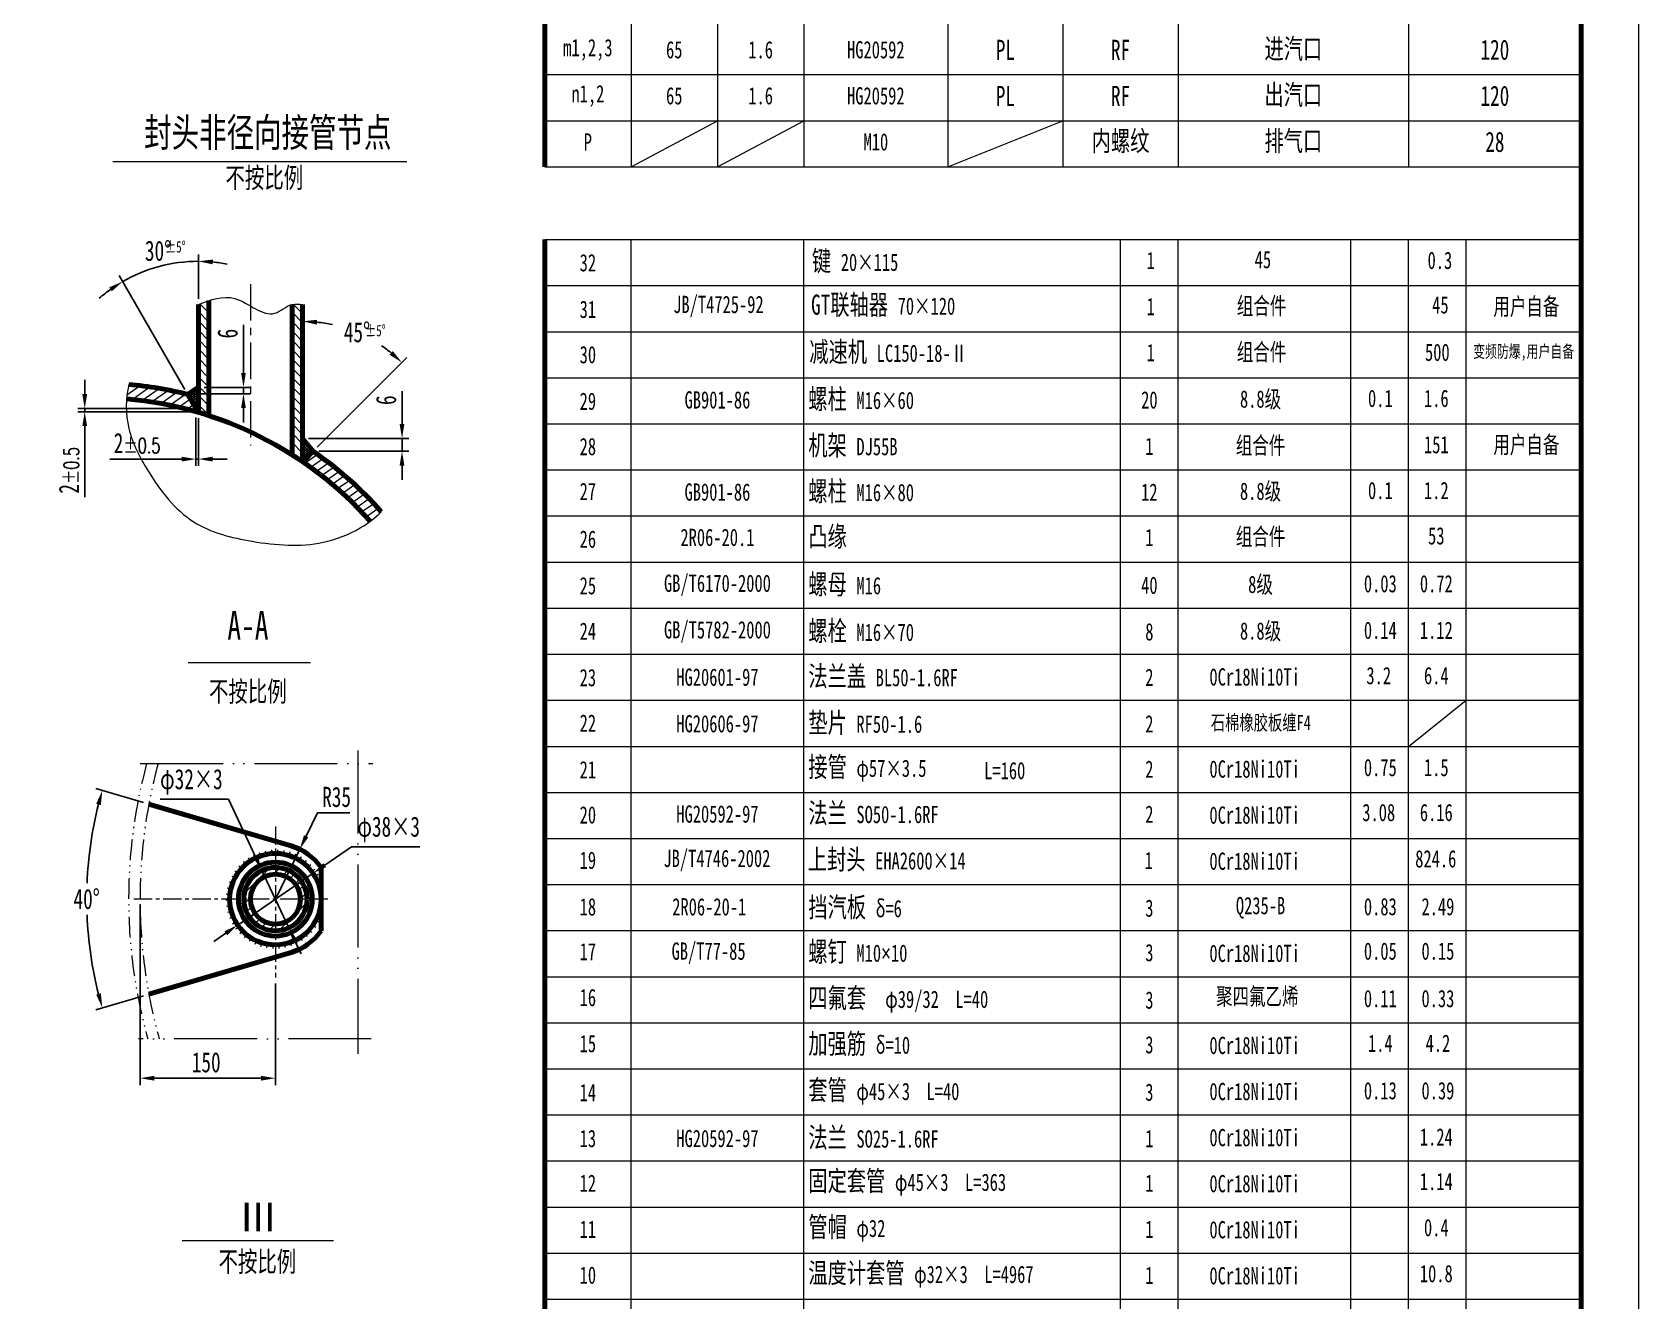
# Model space of a CAD drawing. Header units: millimetres. Extents: x 10132 to 16072, y 1336 to 9746.
# Drawn here: x 13282 to 16072, y 3633 to 5836 of the extents above; entities that cross this region are included whole.
import ezdxf

# ---------------------------------------------------------------- set-up
doc = ezdxf.new("R2010")
doc.units = ezdxf.units.MM
for name, pattern in [('ACAD_ISO05W100', [33, 24, -3, 0, -3, 0, -3]), ('ACAD_ISO12W100', [22.4, 12, -3, 0.7, -3, 0.7, -3]), ('CENTER', [50.8, 31.75, -6.35, 6.35, -6.35])]:
    doc.linetypes.add(name, pattern=pattern)
doc.layers.get('DEFPOINTS').update_dxf_attribs({"lineweight": 18})
for name, color, linetype, lineweight in [('双点划线', 5, 'ACAD_ISO05W100', 18), ('双点线', 7, 'ACAD_ISO12W100', 15), ('点划线', 1, 'CENTER', 15), ('粗实线', 4, 'Continuous', 70), ('细实线', 7, 'Continuous', 18)]:
    doc.layers.add(name, color=color, linetype=linetype, lineweight=lineweight)
doc.styles.get("Standard").update_dxf_attribs({"font": 'SIMFANG.TTF', "width": 0.7, "height": 35})
doc.dimstyles.new('机械标注', dxfattribs={"dimtxt": 35, "dimasz": 25, "dimexe": 12, "dimexo": 10, "dimgap": 10, "dimtad": 1, "dimdec": 1, "dimdsep": 46, "dimtxsty": 'Standard', "dimcen": 2.5, "dimadec": 0, "dimazin": 0, "dimtfac": 1, "dimtdec": 1, "dimtmove": 0, "dimatfit": 0, "dimfxl": 0, "dimarcsym": 0})
doc.dimstyles.new('角度标注', dxfattribs={"dimtxt": 35, "dimasz": 25, "dimexe": 12, "dimexo": 10, "dimgap": 10, "dimtad": 1, "dimtih": 1, "dimtoh": 1, "dimdec": 4, "dimdsep": 46, "dimlunit": 6, "dimtxsty": 'Standard', "dimcen": 1, "dimadec": 0, "dimazin": 0, "dimtfac": 1, "dimtdec": 4, "dimtmove": 0, "dimatfit": 0, "dimfxl": 0, "dimtolj": 1, "dimtzin": 0, "dimarcsym": 0})

# ---------------------------------------------------------------- blocks, each defined once
blk = doc.blocks.new('*D8')
at = {"layer": 'DEFPOINTS', "color": 0}
for p in [(13570.4, 5219.4), (13551.3, 5208.4), (13648.7, 5208.4)]:
    blk.add_point(p, dxfattribs=at)
at = {"layer": '细实线', "color": 0, "lineweight": -2}
for p, q in [((13648.7, 5244.4), (13648.7, 5328.2)), ((13580.4, 5219.4), (13660.7, 5219.4)), ((13648.7, 5208.4), (13648.7, 5219.4)), ((13561.3, 5208.4), (13660.7, 5208.4)), ((13648.7, 5183.4), (13648.7, 5158.4))]:
    blk.add_line(p, q, dxfattribs=at)
at = {"layer": '细实线', "color": 0}
for points in [[(13644.5, 5244.4), (13652.8, 5244.4), (13648.7, 5219.4)], [(13644.5, 5183.4), (13652.8, 5183.4), (13648.7, 5208.4)]]:
    blk.add_solid(points, dxfattribs=at)
at = {"layer": '细实线', "color": 0, "insert": (13621.2, 5312.7), "char_height": 35, "attachment_point": 5, "rotation": 90}
blk.add_mtext('6', dxfattribs=at)
blk = doc.blocks.new('*D9')
at = {"layer": 'DEFPOINTS', "color": 0}
for p in [(13566.2, 5177.1), (13570.4, 5175.9), (13570.4, 5094.8)]:
    blk.add_point(p, dxfattribs=at)
at = {"layer": '细实线', "color": 0, "lineweight": -2}
for p, q in [((13566.2, 5167.1), (13566.2, 5082.8)), ((13570.4, 5165.9), (13570.4, 5082.8)), ((13541.2, 5094.8), (13416.8, 5094.8)), ((13570.4, 5094.8), (13566.2, 5094.8)), ((13595.4, 5094.8), (13620.4, 5094.8))]:
    blk.add_line(p, q, dxfattribs=at)
at = {"layer": '细实线', "color": 0}
for points in [[(13541.2, 5098.9), (13541.2, 5090.6), (13566.2, 5094.8)], [(13595.4, 5098.9), (13595.4, 5090.6), (13570.4, 5094.8)]]:
    blk.add_solid(points, dxfattribs=at)
at = {"layer": '细实线', "color": 0, "insert": (13463.9, 5122.6), "char_height": 35, "attachment_point": 5}
blk.add_mtext('2{\\f宋体|b0|i0|c134|p2;\\H0.75x;±\\Ftxt.shx;0.5}', dxfattribs=at)
blk = doc.blocks.new('*D10')
at = {"layer": 'DEFPOINTS', "color": 0}
for p in [(13373, 5177.1), (13566.2, 5182.6), (13566.2, 5177.1)]:
    blk.add_point(p, dxfattribs=at)
at = {"layer": '细实线', "color": 0, "lineweight": -2}
for p, q in [((13373, 5207.6), (13373, 5232.6)), ((13556.2, 5182.6), (13361, 5182.6)), ((13556.2, 5177.1), (13361, 5177.1)), ((13373, 5182.6), (13373, 5177.1)), ((13373, 5152.1), (13373, 5028.5))]:
    blk.add_line(p, q, dxfattribs=at)
at = {"layer": '细实线', "color": 0}
for points in [[(13368.8, 5207.6), (13377.2, 5207.6), (13373, 5182.6)], [(13368.8, 5152.1), (13377.2, 5152.1), (13373, 5177.1)]]:
    blk.add_solid(points, dxfattribs=at)
at = {"layer": '细实线', "color": 0, "insert": (13345.5, 5075.2), "char_height": 35, "attachment_point": 5, "rotation": 90}
blk.add_mtext('2{\\H0.75x;±\\Ftxt.shx;0.5}', dxfattribs=at)
blk = doc.blocks.new('*D11')
at = {"layer": 'DEFPOINTS', "color": 0}
for p in [(13524.7, 5434.3), (13570.4, 5363.3), (13552, 5207.2), (13566.2, 5182.6), (13570.4, 5175.9)]:
    blk.add_point(p, dxfattribs=at)
at = {"layer": '细实线', "color": 0, "lineweight": -2}
for p, q in [((13570.4, 5373.3), (13570.4, 5450.3)), ((13547, 5215.9), (13432.9, 5413.5))]:
    blk.add_line(p, q, dxfattribs=at)
for start, end in [(90, 120), (79.1025, 84.5513), (125.4487, 130.8975)]:
    blk.add_arc((13570.4, 5175.3), 263, start, end, dxfattribs=at)
at = {"layer": '细实线', "color": 0}
for points in [[(13595.2, 5433), (13595.6, 5441.3), (13570.4, 5438.3)], [(13415.6, 5393.1), (13420.1, 5386.1), (13438.9, 5403.1)]]:
    blk.add_solid(points, dxfattribs=at)
at = {"layer": '细实线', "color": 0, "lineweight": 18, "insert": (13500.4, 5456.3), "char_height": 35, "attachment_point": 5}
blk.add_mtext('\\A1;30°', dxfattribs=at)
blk = doc.blocks.new('*D12')
at = {"layer": 'DEFPOINTS', "color": 0}
for p in [(13751.4, 5363.3), (13814.5, 5325.6), (13769.8, 5108.5), (13751.4, 5090.2), (13755, 5093.8)]:
    blk.add_point(p, dxfattribs=at)
at = {"layer": '细实线', "color": 0, "lineweight": -2}
blk.add_line((13776.8, 5115.6), (13932.2, 5271), dxfattribs=at)
for start, end in [(77.7464, 84.1207), (50.8793, 55.7947)]:
    blk.add_arc((13751.4, 5090.1), 243.7, start, end, dxfattribs=at)
at = {"layer": '细实线', "color": 0}
for points in [[(13776.2, 5328.4), (13776.6, 5336.7), (13751.4, 5333.9)], [(13908, 5282.3), (13902.4, 5276.1), (13923.8, 5262.5)]]:
    blk.add_solid(points, dxfattribs=at)
at = {"layer": '细实线', "color": 0, "lineweight": 18, "insert": (13845.8, 5314.9), "char_height": 35, "attachment_point": 5}
blk.add_mtext('\\A1;45°', dxfattribs=at)
blk = doc.blocks.new('*D17')
at = {"layer": 'DEFPOINTS', "color": 0}
for p in [(13751.4, 5130.8), (13769.8, 5108.5), (13924, 5108.5)]:
    blk.add_point(p, dxfattribs=at)
at = {"layer": '细实线', "color": 0, "lineweight": -2}
for p, q in [((13924, 5155.8), (13924, 5212.6)), ((13761.4, 5130.8), (13936, 5130.8)), ((13779.8, 5108.5), (13936, 5108.5)), ((13924, 5108.5), (13924, 5130.8)), ((13924, 5083.5), (13924, 5058.5))]:
    blk.add_line(p, q, dxfattribs=at)
at = {"layer": '细实线', "color": 0}
for points in [[(13919.8, 5155.8), (13928.1, 5155.8), (13924, 5130.8)], [(13919.8, 5083.5), (13928.1, 5083.5), (13924, 5108.5)]]:
    blk.add_solid(points, dxfattribs=at)
at = {"layer": '细实线', "color": 0, "insert": (13896.5, 5197.1), "char_height": 35, "attachment_point": 5, "rotation": 90}
blk.add_mtext('6', dxfattribs=at)
blk = doc.blocks.new('*D59')
at = {"layer": 'DEFPOINTS', "color": 0}
for p in [(13769.5, 4375.6), (13638.6, 4285.7)]:
    blk.add_point(p, dxfattribs=at)
at = {"layer": '细实线', "color": 0, "lineweight": -2}
for p, q in [((13790.1, 4389.8), (13836.5, 4421.6)), ((13836.5, 4421.6), (13955.1, 4421.6)), ((13638.6, 4285.7), (13769.5, 4375.6)), ((13618, 4271.5), (13597.4, 4257.3))]:
    blk.add_line(p, q, dxfattribs=at)
at = {"layer": '细实线', "color": 0}
for points in [[(13787.8, 4393.2), (13792.5, 4386.3), (13769.5, 4375.6)], [(13615.7, 4274.9), (13620.4, 4268.1), (13638.6, 4285.7)]]:
    blk.add_solid(points, dxfattribs=at)
at = {"layer": '细实线', "color": 0, "insert": (13900.8, 4451.8), "char_height": 35, "attachment_point": 5}
blk.add_mtext('\\A1;φ38×3', dxfattribs=at)
blk = doc.blocks.new('*D60')
at = {"layer": 'DEFPOINTS', "color": 0}
for p in [(13484.4, 4495.7), (13731.3, 4423.2), (13379.4, 4394.3), (13731.3, 4238.1), (13484.4, 4165.5)]:
    blk.add_point(p, dxfattribs=at)
at = {"layer": '细实线', "color": 0, "lineweight": -2}
for p, q in [((13474.8, 4498.5), (13392.1, 4522.8)), ((13474.8, 4162.7), (13392.1, 4138.4))]:
    blk.add_line(p, q, dxfattribs=at)
for start, end in [(165.7674, 177.6475), (182.3525, 194.2326)]:
    blk.add_arc((14046.4, 4330.6), 670, start, end, dxfattribs=at)
at = {"layer": '细实线', "color": 0}
for points in [[(13393, 4496.4), (13401, 4494.2), (13403.6, 4519.5)], [(13401, 4167), (13393, 4164.8), (13403.6, 4141.8)]]:
    blk.add_solid(points, dxfattribs=at)
at = {"layer": '细实线', "color": 0, "insert": (13376.4, 4330.6), "char_height": 35, "attachment_point": 5}
blk.add_mtext('40°', dxfattribs=at)
blk = doc.blocks.new('*D61')
at = {"layer": 'DEFPOINTS', "color": 0}
for p in [(13746.4, 4417.3), (13704.1, 4330.6)]:
    blk.add_point(p, dxfattribs=at)
at = {"layer": '细实线', "color": 0, "lineweight": -2}
for p, q in [((13757.4, 4439.8), (13777.3, 4480.4)), ((13777.3, 4480.4), (13833.5, 4480.4)), ((13704.1, 4330.6), (13746.4, 4417.3))]:
    blk.add_line(p, q, dxfattribs=at)
at = {"layer": '细实线', "color": 0}
blk.add_solid([(13753.7, 4441.6), (13761.2, 4437.9), (13746.4, 4417.3)], dxfattribs=at)
at = {"layer": '细实线', "color": 0, "insert": (13810.4, 4507.9), "char_height": 35, "attachment_point": 5}
blk.add_mtext('R35', dxfattribs=at)
blk = doc.blocks.new('*D62')
at = {"layer": 'DEFPOINTS', "color": 0}
for p in [(13469.1, 4330.6), (13704.1, 4194.4), (13704.1, 4019.6)]:
    blk.add_point(p, dxfattribs=at)
at = {"layer": '细实线', "color": 0, "lineweight": -2}
for p, q in [((13469.1, 4320.6), (13469.1, 4007.6)), ((13704.1, 4184.4), (13704.1, 4007.6)), ((13494.1, 4019.6), (13679.1, 4019.6))]:
    blk.add_line(p, q, dxfattribs=at)
at = {"layer": '细实线', "color": 0}
for points in [[(13494.1, 4023.8), (13494.1, 4015.5), (13469.1, 4019.6)], [(13679.1, 4023.8), (13679.1, 4015.5), (13704.1, 4019.6)]]:
    blk.add_solid(points, dxfattribs=at)
at = {"layer": '细实线', "color": 0, "insert": (13584, 4047.1), "char_height": 35, "attachment_point": 5}
blk.add_mtext('150', dxfattribs=at)
blk = doc.blocks.new('*D63')
at = {"layer": 'DEFPOINTS', "color": 0}
for p in [(13680.7, 4380.4), (13727.5, 4280.9)]:
    blk.add_point(p, dxfattribs=at)
at = {"layer": '细实线', "color": 0, "lineweight": -2}
for p, q in [((13622.5, 4504.1), (13503.9, 4504.1)), ((13670, 4403), (13622.5, 4504.1)), ((13727.5, 4280.9), (13680.7, 4380.4)), ((13738.1, 4258.2), (13748.7, 4235.6))]:
    blk.add_line(p, q, dxfattribs=at)
at = {"layer": '细实线', "color": 0}
for points in [[(13673.8, 4404.8), (13666.3, 4401.2), (13680.7, 4380.4)], [(13741.9, 4260), (13734.3, 4256.5), (13727.5, 4280.9)]]:
    blk.add_solid(points, dxfattribs=at)
at = {"layer": '细实线', "color": 0, "insert": (13558.2, 4534.3), "char_height": 35, "attachment_point": 5}
blk.add_mtext('φ32×3', dxfattribs=at)

msp = doc.modelspace()

# ---------------------------------------------------------------- hatches: boundary and pattern name
at = {"layer": '细实线'}
h = msp.add_hatch(dxfattribs=at)
h.set_pattern_fill('ANSI31', color=256, scale=3.6, angle=90, style=0)
h.set_pattern_definition([(135, (13176.871, 4612.863), (-8.08223, -8.08223), [])])
h.paths.add_polyline_path([(13570.40526, 5175.91632, -0.0062654125), (13585.74189, 5171.21081, 0.347227846), (13588.66819, 5173.5216), (13588.66819, 5363.30058), (13570.40526, 5363.30058)])
h.paths.add_polyline_path([(13751.40871, 5363.30058), (13733.14578, 5363.30058), (13733.14578, 5102.23133, -0.0085400339), (13751.40871, 5090.20766)])
h = msp.add_hatch(dxfattribs=at)
h.set_pattern_fill('ANSI31', color=256, scale=3.6, angle=350, style=0)
h.set_pattern_definition([(35, (13176.871, 4612.863), (-6.55598, 9.36291), [])])
edge = h.paths.add_edge_path()
edge.add_arc((13390.32353, 4561.63148), 665.50181, 75.93798565, 84.89235397)
edge.add_spline(control_points=[(13449.5713, 5224.49071), (13447.56787, 5216.29982), (13446.25267, 5207.87888), (13445.60305, 5199.37709)], knot_values=[0, 0, 0, 0, 21.0808632574, 21.0808632574, 21.0808632574, 21.0808632574], degree=3, periodic=0)
edge.add_arc((13390.32353, 4561.63148), 640.13693, 74.04886408, 85.0460087, ccw=False)
edge.add_line((13566.24433, 5177.12085), (13566.24433, 5182.55627))
edge.add_line((13566.24433, 5182.55627), (13552.02181, 5207.1904))
edge = h.paths.add_edge_path()
edge.add_line((13769.69225, 5108.41483), (13755.04398, 5093.76656))
edge.add_line((13755.04398, 5093.76656), (13755.04398, 5087.70589))
edge.add_arc((13390.32353, 4561.63148), 640.13693, 41.62280395, 55.26694077, ccw=False)
edge.add_spline(control_points=[(13868.84751, 4986.82566), (13875.65451, 4991.88599), (13882.08534, 4997.41552), (13888.00708, 5003.45015)], knot_values=[496.9296171013, 496.9296171013, 496.9296171013, 496.9296171013, 518.0666405479, 518.0666405479, 518.0666405479, 518.0666405479], degree=3, periodic=0)
edge.add_arc((13390.32353, 4561.63148), 665.50181, 41.59707301, 55.24634929)
h = msp.add_hatch(dxfattribs=at)
h.set_pattern_fill('ANSI37', color=256, scale=0.96, angle=90, style=0)
h.set_pattern_definition([(135, (13176.871, 4612.863), (-2.155261, -2.155261), []), (225, (13176.871, 4612.863), (2.155261, -2.155261), [])])
h.paths.add_polyline_path([(13570.40526, 5219.50004), (13552.02181, 5207.1904), (13566.24433, 5182.55627), (13566.24433, 5177.12085, -0.0016917394), (13570.40526, 5175.91632)])
h.paths.add_polyline_path([(13769.77537, 5108.49796), (13751.40871, 5130.84846), (13751.40871, 5090.20766, -0.0017234415), (13755.04398, 5087.70589), (13755.04398, 5093.76656)])
h = msp.add_hatch(dxfattribs=at)
h.set_pattern_fill('ANSI31', color=256, scale=3.96, style=0)
h.set_pattern_definition([(45, (-3771.145, -2785.686), (-8.8904536, 8.8904536), [])])
h.paths.add_polyline_path([(13649.09403, 4330.62696), (13660.7119, 4330.62696, -0.4142135624), (13704.07693, 4373.99199), (13704.07693, 4385.60987, 0.4142135624)])
h.paths.add_polyline_path([(13747.44196, 4330.62696), (13759.05983, 4330.62696, 0.4142135624), (13704.07693, 4385.60987), (13704.07693, 4373.99199, -0.4142135624)])
h.paths.add_polyline_path([(13759.05983, 4330.62696), (13747.44196, 4330.62696, -0.4142135624), (13704.07693, 4287.26194), (13704.07693, 4275.64406, 0.4142135624)])
h.paths.add_polyline_path([(13660.7119, 4330.62696), (13649.09403, 4330.62696, 0.4142135624), (13704.07693, 4275.64406), (13704.07693, 4287.26194, -0.4142135624)])

# ---------------------------------------------------------------- linework, layer by layer
at = {"layer": '双点划线', "ltscale": 6}
for p, q in [((13847.14333, 4588.83249), (13847.14333, 4062.10625)), ((13469.39354, 4565.93681), (13873.44605, 4565.93681)), ((13870.64982, 4087.96886), (13466.59732, 4087.96886))]:
    msp.add_line(p, q, dxfattribs=at)
at = {"layer": '双点线', "ltscale": 3}
for centre in [(14349.3949, 4330.62696), (14369.28236, 4330.62696)]:
    msp.add_arc(centre, 900.14419, 164.84604928, 195.63909294, dxfattribs=at)
at = {"layer": '点划线', "lineweight": 18, "ltscale": 2}
msp.add_line((13660.90699, 5398.71332), (13660.90699, 5118.27421), dxfattribs=at)
at = {"layer": '点划线'}
for p, q in [((13704.07693, 4456.72784), (13704.07693, 4194.43802)), ((13794.93155, 4330.62696), (13452.02933, 4330.62696))]:
    msp.add_line(p, q, dxfattribs=at)
at = {"layer": '粗实线'}
for p, q in [((14171.69722, 9645.97026), (14171.69722, 5602.45836)), ((14171.69721, 2765.97026), (14171.69721, 5475.97026)), ((13570.40526, 5363.30058), (13570.40526, 5175.91632)), ((13588.66819, 5369.94685), (13588.66819, 5173.5216)), ((13733.14578, 5363.30058), (13733.14578, 5102.23133)), ((13751.40871, 5363.30058), (13751.40871, 5090.20766)), ((13552.02181, 5207.1904), (13570.40526, 5219.50004)), ((13566.24433, 5182.55627), (13552.02181, 5207.1904)), ((13566.24433, 5182.55627), (13566.24433, 5177.12085)), ((13770.04486, 5108.17001), (13751.40871, 5130.84846)), ((13755.04398, 5093.76656), (13769.77537, 5108.49796)), ((13755.04398, 5087.70589), (13755.04398, 5093.76656)), ((13484.40583, 4495.71209), (13731.26927, 4423.19342)), ((13783.47485, 4330.62696), (13783.47485, 4385.4352)), ((13783.47485, 4330.62696), (13783.47485, 4275.81873)), ((13484.40583, 4165.54184), (13731.26927, 4238.06051))]:
    msp.add_line(p, q, dxfattribs=at)
at = {"layer": '粗实线', "lineweight": 18, "ltscale": 2}
msp.add_line((13421.85231, 5611.34885), (13932.36518, 5611.34885), dxfattribs=at)
at = {"layer": '粗实线'}
msp.add_lwpolyline([(10381.69721, 1435.97026), (15971.69721, 1435.97026), (15971.69721, 9645.97026), (10381.69721, 9645.97026)], close=True, dxfattribs=at)
for radius in [79.39792, 64.13854, 54.9829, 43.36503]:
    msp.add_circle((13704.07693, 4330.62696), radius, dxfattribs=at)
for centre, radius, start, end in [((13390.32353, 4561.63148), 665.50181, 75.93798565, 84.89235397), ((13390.32353, 4561.63148), 640.13693, 41.62280395, 85.0460087), ((13585.74189, 5174.21908), 3.00828, 270, 346.59370004), ((13390.32353, 4561.63148), 665.50181, 41.59707301, 55.20939146), ((13704.07693, 4330.62696), 96.47783, 34.61724436, 73.6293081), ((13704.07693, 4330.62696), 96.47783, 286.3706919, 325.38275564)]:
    msp.add_arc(centre, radius, start, end, dxfattribs=at)
at = {"layer": '细实线'}
for p, q in [((14321.69722, 6822.45836), (14321.69722, 5602.45836)), ((14471.69722, 6822.45836), (14471.69722, 5602.45836)), ((14621.69722, 6822.45836), (14621.69722, 5602.45836)), ((14871.69722, 6822.45836), (14871.69722, 5602.45836)), ((15071.69722, 6822.45836), (15071.69722, 5602.45836)), ((15271.69722, 6822.45836), (15271.69722, 5602.45836)), ((15671.69722, 6822.45836), (15671.69722, 5602.45836)), ((14171.69722, 5762.45836), (15971.69721, 5762.45836)), ((14171.69722, 5682.45836), (15971.69721, 5682.45836)), ((14321.69722, 5602.45836), (14471.69722, 5682.45836)), ((14471.69722, 5602.45836), (14621.69722, 5682.45836)), ((14871.69722, 5602.45836), (15071.69722, 5682.45836)), ((14171.69722, 5602.45836), (15971.69721, 5602.45836)), ((14171.69721, 5475.97026), (15971.69721, 5475.97026)), ((14321.69721, 2765.97026), (14321.69721, 5475.97026)), ((14621.69721, 2765.97026), (14621.69721, 5475.97026)), ((15171.69721, 2765.97026), (15171.69721, 5475.97026)), ((15271.69721, 2765.97026), (15271.69721, 5475.97026)), ((15571.69721, 2765.97026), (15571.69721, 5475.97026)), ((15671.69721, 2825.97026), (15671.69721, 5475.97026)), ((15771.69721, 2765.97026), (15771.69721, 5475.97026)), ((14171.69721, 5395.97026), (15971.69721, 5395.97026)), ((14171.69721, 5315.97026), (15971.69721, 5315.97026)), ((14171.69721, 5235.97026), (15971.69721, 5235.97026)), ((14171.69721, 5155.97026), (15971.69721, 5155.97026)), ((14171.69721, 5075.97026), (15971.69721, 5075.97026)), ((14171.69721, 4995.97026), (15971.69721, 4995.97026)), ((14171.69721, 4915.97026), (15971.69721, 4915.97026)), ((14171.69721, 4835.97026), (15971.69721, 4835.97026)), ((14171.69721, 4755.97026), (15971.69721, 4755.97026)), ((14171.69721, 4675.97026), (15971.69721, 4675.97026)), ((15671.69721, 4595.97026), (15771.69721, 4675.97026)), ((14171.69721, 4595.97026), (15971.69721, 4595.97026)), ((14171.69721, 4515.97026), (15971.69721, 4515.97026)), ((13676.17658, 4411.75243), (13678.25512, 4405.70868)), ((13686.5643, 4414.60957), (13687.86897, 4408.35297)), ((13697.2282, 4416.14226), (13697.73842, 4409.77147)), ((13708.00011, 4416.32632), (13707.70784, 4409.94182)), ((13718.71016, 4415.15885), (13717.62, 4408.86132)), ((13729.18942, 4412.65826), (13727.31857, 4406.54703)), ((13739.27265, 4408.86399), (13736.65061, 4403.03542)), ((14171.69721, 4435.97026), (15971.69721, 4435.97026)), ((13640.54518, 4388.27665), (13645.27821, 4383.98182)), ((13648.27156, 4395.78471), (13652.429, 4390.93054)), ((13656.87804, 4402.26519), (13660.3943, 4396.92823)), ((13666.22886, 4407.61589), (13669.0485, 4401.88031)), ((13748.80082, 4403.83587), (13745.46894, 4398.3819)), ((13757.62367, 4397.65321), (13753.6345, 4392.65983)), ((13765.60205, 4390.4135), (13761.0185, 4385.95947)), ((13772.61015, 4382.23092), (13767.50451, 4378.38649)), ((13623.78433, 4360.84069), (13629.76603, 4358.5898)), ((13628.20425, 4370.66578), (13633.85667, 4367.68293)), ((13633.82072, 4379.85943), (13639.05472, 4376.19167)), ((13778.53743, 4373.23452), (13772.99022, 4370.06031)), ((13783.29043, 4363.56617), (13777.38912, 4361.11224)), ((13786.79419, 4353.37835), (13780.63185, 4351.6834)), ((14171.69721, 4355.97026), (15971.69721, 4355.97026)), ((13618.30035, 4329.1613), (13624.6906, 4329.27049)), ((13618.79302, 4339.92351), (13625.14657, 4339.23093)), ((13620.63068, 4350.53912), (13626.84732, 4349.05568)), ((13619.16042, 4318.4222), (13625.48659, 4319.33144)), ((13621.35967, 4307.87558), (13627.52201, 4309.57053)), ((13624.86343, 4297.68776), (13630.76474, 4300.14169)), ((13784.36953, 4300.41324), (13778.38783, 4302.66412)), ((13787.52318, 4310.71481), (13781.30653, 4312.19824)), ((13629.61643, 4288.01941), (13635.16364, 4291.19362)), ((13635.54371, 4279.02301), (13640.64935, 4282.86744)), ((13642.55181, 4270.84043), (13647.13535, 4275.29445)), ((13759.88229, 4265.46922), (13755.72486, 4270.32339)), ((13767.60868, 4272.97728), (13762.87564, 4277.27211)), ((13774.33314, 4281.3945), (13769.09914, 4285.06226)), ((13779.94961, 4290.58815), (13774.29719, 4293.57099)), ((14171.69721, 4275.97026), (15971.69721, 4275.97026)), ((13650.53019, 4263.60072), (13654.51936, 4268.5941)), ((13659.35304, 4257.41806), (13662.68491, 4262.87203)), ((13668.88121, 4252.38994), (13671.50325, 4258.21851)), ((13678.96444, 4248.59567), (13680.83529, 4254.7069)), ((13689.4437, 4246.09508), (13690.53386, 4252.3926)), ((13700.15374, 4244.92761), (13700.44602, 4251.31211)), ((13710.92566, 4245.11167), (13710.41544, 4251.48246)), ((13721.58956, 4246.64436), (13720.28489, 4252.90096)), ((13731.97728, 4249.5015), (13729.89874, 4255.54525)), ((13741.92499, 4253.63804), (13739.10536, 4259.37362)), ((13751.27582, 4258.98874), (13747.75956, 4264.3257)), ((14171.69721, 4195.97026), (15971.69721, 4195.97026)), ((14171.69721, 4115.97026), (15971.69721, 4115.97026)), ((14171.69721, 4035.97026), (15971.69721, 4035.97026)), ((14171.69721, 3955.97026), (15971.69721, 3955.97026)), ((14171.69721, 3875.97026), (15971.69721, 3875.97026)), ((14171.69721, 3875.97026), (15971.69721, 3875.97026)), ((14171.69721, 3795.97026), (15971.69721, 3795.97026)), ((13542.19577, 3737.86645), (13804.97009, 3737.86645)), ((14171.69721, 3715.97026), (15971.69721, 3715.97026)), ((14171.69721, 3635.97026), (15971.69721, 3635.97026))]:
    msp.add_line(p, q, dxfattribs=at)
at = {"layer": '细实线', "lineweight": 18, "ltscale": 2}
msp.add_line((13552.83603, 4741.53176), (13764.853, 4741.53176), dxfattribs=at)
at = {"layer": '细实线'}
msp.add_lwpolyline([(10131.69721, 1335.97026), (16071.69721, 1335.97026), (16071.69721, 9745.97026), (10131.69721, 9745.97026)], close=True, dxfattribs=at)
msp.add_spline([(13570.40526, 5363.30058), (13633.85943, 5373.62799), (13703.22336, 5348.15828), (13733.14578, 5363.30058), (13751.40871, 5363.30058)], degree=3, dxfattribs=at)
at = {"layer": '细实线', "start_tangent": (-0.2375887347, -0.971365839), "end_tangent": (0.7003989675, 0.7137515578)}
msp.add_spline([(13449.5713, 5224.49071), (13449.60419, 5148.19371), (13483.52757, 5073.31167), (13562.08695, 4985.94928), (13663.85706, 4952.07407), (13787.05246, 4950.29117), (13851.32832, 4975.25185), (13888.00708, 5003.45015)], degree=3, dxfattribs=at)

# ---------------------------------------------------------------- texts
at = {"layer": '细实线'}
msp.add_text('Ⅲ', height=50, dxfattribs=at).set_placement((13640.26888, 3753.57974))
for s, insert, char_height, width, attachment_point in [('m1,2,3', (14246.69722, 5805.44488), 30, 149.9999998, 5), ('65', (14396.69722, 5805.44488), 30, 149.9999998, 5), ('1.6', (14546.69722, 5805.44488), 30, 149.9999998, 5), ('HG20592', (14746.69722, 5805.44488), 30, 149.9999998, 5), ('PL', (14971.69722, 5805.44488), 35, 199.9999998, 5), ('RF', (15171.69722, 5805.44488), 35, 199.9999998, 5), ('进汽口', (15471.69722, 5805.44488), 35, 199.9999998, 5), ('120', (15821.69722, 5805.44488), 35, 199.9999998, 5), ('出汽口', (15471.69722, 5725.44488), 35, 199.9999998, 5), ('n1,2', (14246.69722, 5725.44488), 30, 149.9999998, 5), ('65', (14396.69722, 5725.44488), 30, 149.9999998, 5), ('1.6', (14546.69722, 5725.44488), 30, 149.9999998, 5), ('HG20592', (14746.69722, 5725.44488), 30, 149.9999998, 5), ('PL', (14971.69722, 5725.44488), 35, 199.9999998, 5), ('RF', (15171.69722, 5725.44488), 35, 199.9999998, 5), ('120', (15821.69722, 5725.44488), 35, 199.9999998, 5), ('封头非径向接管节点', (13690.89354, 5659.25841), 50, 606.2891327, 5), ('内螺纹', (15171.69722, 5645.44488), 35, 199.9999998, 5), ('排气口', (15471.69722, 5645.44488), 35, 199.9999998, 5), ('P', (14246.69722, 5645.44488), 30, 149.9999998, 5), ('M10 ', (14746.79859, 5645.44488), 30, 149.9999998, 5), ('28', (15821.69722, 5645.44488), 35, 199.9999998, 5), ('不按比例', (13684.90874, 5581.47473), 35.333333, 416.3687329, 5), ('{\\fSimSun|b0|i0|c134|p2;32}', (14246.69721, 5435.56637), 30, 150, 5), ('键 {\\H0.8571x;20×115}', (14635.72843, 5437.05113), 35, 550, 4), ('{\\fSimSun|b0|i0|c134|p2;1}', (15224.07707, 5439.7236), 30, 150, 5), ('{\\f宋体|b0|i0|c134|p2;45}', (15418.81219, 5440.99644), 30, 150, 5), ('{\\f宋体|b0|i0|c134|p2;0.3}', (15726.20017, 5439.70025), 30, 150, 5), ('GT联轴器 {\\H0.8571x;70×120}', (14634.36768, 5360.89336), 35, 550, 4), ('{\\fSimSun|b0|i0|c134|p2;31}', (14246.69721, 5354.66616), 30, 150, 5), ('{\\fSimSun|b0|i0|c134|p2;JB/T4725-92}', (14473.40234, 5359.7236), 30, 300, 5), ('{\\fSimSun|b0|i0|c134|p2;1}', (15224.07707, 5359.7236), 30, 150, 5), ('{\\f宋体|b0|i0|c134|p2;组合件}', (15416.51432, 5359.1), 30, 150, 5), ('{\\fSimSun|b0|i0|c134|p2;45}', (15727.01134, 5362.37271), 30, 150, 5), ('用户自备', (15876.3739, 5358.1266), 30, 150, 5), ('减速机 {\\H0.8571x;LC150-18-Ⅱ}', (14631.25492, 5279.1), 35, 550, 4), ('{\\fSimSun|b0|i0|c134|p2;30}', (14246.69721, 5275.946), 30, 150, 5), ('{\\fSimSun|b0|i0|c134|p2;1}', (15224.07707, 5279.7236), 30, 150, 5), ('{\\f宋体|b0|i0|c134|p2;组合件}', (15416.51432, 5279.1), 30, 150, 5), ('{\\fSimSun|b0|i0|c134|p2;500}', (15721.72665, 5280.04621), 30, 150, 5), ('变频防爆,用户自备', (15871.62414, 5279.02887), 21.6, 180, 5), ('螺柱 {\\H0.8571x;M16×60}', (14629.50179, 5197.36687), 35, 550, 4), ('{\\f宋体|b0|i0|c134|p2;8.8级}', (15414.76119, 5197.36687), 30, 150, 5), ('{\\fSimSun|b0|i0|c134|p2;29}', (14246.69721, 5195.04575), 30, 150, 5), ('{\\fSimSun|b0|i0|c134|p2;GB901-86}', (14471.69721, 5197.36687), 30, 150, 5), ('{\\fSimSun|b0|i0|c134|p2;20}', (15221.69721, 5197.36687), 30, 150, 5), ('{\\f宋体|b0|i0|c134|p2;0.1}', (15622.76615, 5200.01598), 30, 150, 5), ('{\\fSimSun|b0|i0|c134|p2;1.6}', (15719.97353, 5200.01598), 30, 150, 5), ('机架 {\\H0.8571x;DJ55B}', (14629.50179, 5116.98723), 35, 550, 4), ('{\\f宋体|b0|i0|c134|p2;组合件}', (15414.76119, 5116.98723), 30, 150, 5), ('{\\fSimSun|b0|i0|c134|p2;151}', (15719.97353, 5119.63634), 30, 150, 5), ('用户自备', (15876.3739, 5118.1266), 30, 150, 5), ('{\\fSimSun|b0|i0|c134|p2;28}', (14246.69721, 5116.3256), 30, 150, 5), ('{\\f宋体|b0|i0|c134|p2;1}', (15221.69721, 5116.98723), 30, 150, 5), ('{\\f宋体|b0|i0|c134|p2;27}', (14246.69721, 5038.64667), 30, 150, 5), ('{\\fSimSun|b0|i0|c134|p2;GB901-86}', (14471.69721, 5037.36687), 30, 150, 5), ('螺柱 {\\H0.8571x;M16×80}', (14629.50179, 5037.36687), 35, 550, 4), ('{\\fSimSun|b0|i0|c134|p2;12}', (15221.69721, 5037.36687), 30, 150, 5), ('{\\f宋体|b0|i0|c134|p2;8.8级}', (15414.76119, 5037.36687), 30, 150, 5), ('{\\f宋体|b0|i0|c134|p2;0.1}', (15622.76615, 5040.01598), 30, 150, 5), ('{\\f宋体|b0|i0|c134|p2;1.2}', (15719.97353, 5040.01598), 30, 150, 5), ('{\\f宋体|b0|i0|c134|p2;26}', (14246.69721, 4955.56637), 30, 150, 5), ('2R06-20.1', (14471.69721, 4958.64667), 30, 150, 5), ('{\\f宋体|b0|i0|c134|p2;凸缘}', (14629.50179, 4958.64667), 35, 550, 4), ('{\\f宋体|b0|i0|c134|p2;1}', (15221.69721, 4958.64667), 30, 150, 5), ('{\\f宋体|b0|i0|c134|p2;组合件}', (15414.76119, 4958.64667), 30, 150, 5), ('{\\fSimSun|b0|i0|c134|p2;53}', (15719.97353, 4961.29579), 30, 150, 5), ('{\\f宋体|b0|i0|c134|p2;25}', (14246.69721, 4874.66616), 30, 150, 5), ('{\\f宋体|b0|i0|c134|p2;GB/T6170-2000}', (14471.69721, 4875.56637), 30, 150, 5), ('螺母 {\\H0.8571x;M16}', (14629.50179, 4875.56637), 35, 550, 4), ('{\\fSimSun|b0|i0|c134|p2;40}', (15221.69721, 4875.56637), 30, 150, 5), ('{\\f宋体|b0|i0|c134|p2;8级}', (15414.76119, 4875.56637), 30, 150, 5), ('{\\f宋体|b0|i0|c134|p2;0.03}', (15622.76615, 4878.21548), 30, 150, 5), ('{\\fSimSun|b0|i0|c134|p2;0.72}', (15719.97353, 4878.21548), 30, 150, 5), ('A-A', (13656.40551, 4806.0837), 50, 256.4285331, 5), ('{\\f宋体|b0|i0|c134|p2;24}', (14246.69721, 4795.946), 30, 150, 5), ('{\\f宋体|b0|i0|c134|p2;GB/T5782-2000}', (14471.69721, 4794.66616), 30, 150, 5), ('螺栓 {\\H0.8571x;M16×70}', (14629.50179, 4794.66616), 35, 550, 4), ('{\\fSimSun|b0|i0|c134|p2;8}', (15221.69721, 4794.66616), 30, 150, 5), ('{\\f宋体|b0|i0|c134|p2;8.8级}', (15414.76119, 4794.66616), 30, 150, 5), ('{\\f宋体|b0|i0|c134|p2;0.14}', (15622.76615, 4797.31527), 30, 150, 5), ('{\\fSimSun|b0|i0|c134|p2;1.12}', (15719.97353, 4797.31527), 30, 150, 5), ('{\\f宋体|b0|i0|c134|p2;23}', (14246.69721, 4715.04575), 30, 150, 5), ('{\\f宋体|b0|i0|c134|p2;HG20601-97}', (14471.69721, 4715.946), 30, 150, 5), ('法兰盖 {\\H0.8571x;BL50-1.6RF}', (14629.50179, 4715.946), 35, 550, 4), ('{\\fSimSun|b0|i0|c134|p2;2}', (15221.69721, 4715.946), 30, 150, 5), ('0Cr18Ni10Ti', (15325.96067, 4731.58426), 30, 300, 1), ('{\\f宋体|b0|i0|c134|p2;3.2}', (15619.97353, 4718.59511), 30, 150, 5), ('{\\fSimSun|b0|i0|c134|p2;6.4}', (15719.97353, 4718.59511), 30, 150, 5), ('不按比例', (13656.29713, 4689.25759), 35.333333, 416.3687329, 5), ('垫片 {\\H0.8571x;RF50-1.6}', (14629.50179, 4635.04575), 35, 550, 4), ('{\\f宋体|b0|i0|c134|p2;22}', (14246.69721, 4636.3256), 30, 150, 5), ('{\\f宋体|b0|i0|c134|p2;HG20606-97}', (14471.69721, 4635.04575), 30, 150, 5), ('{\\fSimSun|b0|i0|c134|p2;2}', (15221.69721, 4635.04575), 30, 150, 5), ('石棉橡胶板缠F4', (15415.26464, 4635.58543), 26, 210, 5), ('接管 {\\H0.8571x;φ57×3.5}', (14629.50179, 4556.3256), 35, 550, 4), ('{\\f宋体|b0|i0|c134|p2;21}', (14246.69721, 4555.42535), 30, 150, 5), ('L=160', (14934.84978, 4568.85219), 30, 185.0677921, 1), ('{\\fSimSun|b0|i0|c134|p2;2}', (15221.69721, 4556.3256), 30, 150, 5), ('0Cr18Ni10Ti', (15325.96067, 4571.58426), 30, 300, 1), ('{\\fSimSun|b0|i0|c134|p2;0.75}', (15622.76615, 4558.97471), 30, 150, 5), ('{\\fSimSun|b0|i0|c134|p2;1.5}', (15719.97353, 4558.97471), 30, 150, 5), ('{\\f宋体|b0|i0|c134|p2;HG20592-97}', (14471.69721, 4478.24123), 30, 150, 5), ('法兰 {\\H0.8571x;SO50-1.6RF}', (14629.50179, 4478.24123), 35, 550, 4), ('{\\fSimSun|b0|i0|c134|p2;2}', (15221.69721, 4478.24123), 30, 150, 5), ('0Cr18Ni10Ti', (15325.96067, 4491.58426), 30, 300, 1), ('{\\fSimSun|b0|i0|c134|p2;3.08}', (15619.97353, 4480.89035), 30, 150, 5), ('{\\fSimSun|b0|i0|c134|p2;6.16}', (15719.97353, 4480.89035), 30, 150, 5), ('{\\f宋体|b0|i0|c134|p2;20}', (14246.69721, 4476.7052), 30, 150, 5), ('{\\f宋体|b0|i0|c134|p2;19}', (14246.69721, 4397.985), 30, 150, 5), ('{\\f宋体|b0|i0|c134|p2;JB/T4746-2002}', (14470.75419, 4397.78944), 30, 150, 5), ('上封头 {\\H0.8571x;EHA2600×14}', (14628.55877, 4397.78944), 35, 550, 4), ('{\\f宋体|b0|i0|c134|p2;1}', (15220.75419, 4397.78944), 30, 150, 5), ('0Cr18Ni10Ti', (15325.96067, 4411.58426), 30, 300, 1), ('{\\fSimSun|b0|i0|c134|p2;824.6}', (15719.03051, 4400.43855), 30, 150, 5), ('{\\f宋体|b0|i0|c134|p2;18}', (14246.69721, 4317.08479), 30, 150, 5), ('2R06-20-1', (14393.16677, 4332.34782), 30, 300, 1), ('挡汽板 {\\H0.8571x;δ=6}', (14629.50179, 4314.7222), 35, 550, 4), ('{\\fSimSun|b0|i0|c134|p2;3}', (15221.69721, 4314.7222), 30, 150, 5), ('Q235-B', (15414.76119, 4315.60135), 30, 150, 5), ('{\\fSimSun|b0|i0|c134|p2;0.83}', (15622.76615, 4317.37131), 30, 150, 5), ('{\\fSimSun|b0|i0|c134|p2;2.49}', (15722.76615, 4317.37131), 30, 150, 5), ('{\\f宋体|b0|i0|c134|p2;1}7', (14246.69721, 4239.44246), 30, 150, 5), ('GB/T77-85', (14392.04375, 4255.37339), 30, 300, 1), ('螺钉 {\\H0.8571x;M10\\fArial|b0|i0|c0|p32;×\\fFangSong_GB2312|b0|i0|c134|p49;10}', (14629.50179, 4237.52191), 35, 550, 4), ('{\\fSimSun|b0|i0|c134|p2;3}', (15221.69721, 4237.52191), 30, 150, 5), ('0Cr18Ni10Ti', (15325.96067, 4251.58426), 30, 300, 1), ('{\\fSimSun|b0|i0|c134|p2;0.05}', (15622.76615, 4240.17102), 30, 150, 5), ('{\\fSimSun|b0|i0|c134|p2;0.15}', (15722.76615, 4240.17102), 30, 150, 5), ('{\\f宋体|b0|i0|c134|p2;16}', (14246.69721, 4159.52238), 30, 150, 5), ('四氟套  {\\H0.8571x;φ39/32  L=40}', (14629.50179, 4155.12184), 35, 550, 4), ('{\\fSimSun|b0|i0|c134|p2;3}', (15221.69721, 4155.12184), 30, 150, 5), ('聚四氟乙烯', (15337.42122, 4176.79715), 30, 300, 1), ('{\\f宋体|b0|i0|c134|p2;0.11}', (15622.76615, 4157.77095), 30, 150, 5), ('{\\fSimSun|b0|i0|c134|p2;0.33}', (15722.76615, 4157.77095), 30, 150, 5), ('加强筋 {\\H0.8571x;δ=10}', (14629.50179, 4077.52191), 35, 550, 4), ('{\\f宋体|b0|i0|c134|p2;1}5', (14246.69721, 4079.60233), 30, 150, 5), ('{\\fSimSun|b0|i0|c134|p2;3}', (15221.69721, 4077.52191), 30, 150, 5), ('0Cr18Ni10Ti', (15325.96067, 4091.58426), 30, 300, 1), ('{\\fSimSun|b0|i0|c134|p2;1.4}', (15622.76615, 4080.17102), 30, 150, 5), ('{\\fSimSun|b0|i0|c134|p2;4.2}', (15722.76615, 4080.17102), 30, 150, 5), ('套管 {\\H0.8571x;φ45×3  L=40}', (14629.50179, 3995.12184), 35, 550, 4), ('{\\f宋体|b0|i0|c134|p2;1}4', (14246.69721, 3994.7222), 30, 150, 5), ('{\\fSimSun|b0|i0|c134|p2;3}', (15221.69721, 3995.12184), 30, 150, 5), ('0Cr18Ni10Ti', (15325.96067, 4011.58426), 30, 300, 1), ('{\\fSimSun|b0|i0|c134|p2;0.13}', (15622.76615, 3997.77095), 30, 150, 5), ('{\\fSimSun|b0|i0|c134|p2;0.39}', (15722.76615, 3997.77095), 30, 150, 5), ('法兰 {\\H0.8571x;SO25-1.6RF}', (14629.50179, 3914.80215), 35, 550, 4), ('{\\f宋体|b0|i0|c134|p2;1}3', (14246.69721, 3914.80215), 30, 150, 5), ('{\\f宋体|b0|i0|c134|p2;HG20592-97}', (14471.69721, 3914.80215), 30, 150, 5), ('{\\f宋体|b0|i0|c134|p2;1}', (15221.69721, 3914.80215), 30, 150, 5), ('0Cr18Ni10Ti', (15325.96067, 3931.58426), 30, 300, 1), ('{\\fSimSun|b0|i0|c134|p2;1.24}', (15719.97353, 3917.45126), 30, 150, 5), ('{\\f宋体|b0|i0|c134|p2;1}2', (14246.69721, 3837.36204), 30, 150, 5), ('固定套管 {\\H0.8571x;φ45×3  L=363}', (14629.50179, 3837.36204), 35, 550, 4), ('{\\f宋体|b0|i0|c134|p2;1}', (15221.69721, 3837.36204), 30, 150, 5), ('0Cr18Ni10Ti', (15325.96067, 3851.58426), 30, 300, 1), ('{\\fSimSun|b0|i0|c134|p2;1.14}', (15719.97353, 3840.01116), 30, 150, 5), ('{\\f宋体|b0|i0|c134|p2;11}', (14246.69721, 3757.44199), 30, 150, 5), ('管帽 {\\H0.8571x;φ32}', (14629.50179, 3757.36204), 35, 550, 4), ('{\\f宋体|b0|i0|c134|p2;1}', (15221.69721, 3757.36204), 30, 150, 5), ('0Cr18Ni10Ti', (15325.96067, 3771.58426), 30, 300, 1), ('{\\f宋体|b0|i0|c134|p2;0.4}', (15719.97353, 3760.01116), 30, 150, 5), ('不按比例', (13672.80686, 3699.22741), 35.333333, 416.3687329, 5), ('{\\f宋体|b0|i0|c134|p2;10}', (14246.69721, 3677.52191), 30, 150, 5), ('温度计套管 {\\H0.8571x;φ32×3  L=4967}', (14629.50179, 3677.44199), 35, 550, 4), ('{\\f宋体|b0|i0|c134|p2;1}', (15221.69721, 3677.44199), 30, 150, 5), ('0Cr18Ni10Ti', (15325.96067, 3691.58426), 30, 300, 1), ('{\\fSimSun|b0|i0|c134|p2;10.8}', (15719.97353, 3680.09111), 30, 150, 5)]:
    msp.add_mtext(s, dxfattribs=dict(at, insert=insert, char_height=char_height, width=width, attachment_point=attachment_point))
at = {"layer": '细实线', "lineweight": 18, "ltscale": 2, "char_height": 20, "width": 94.59, "attachment_point": 1, "rotation": 0.80978558}
for insert in [(13512.52617, 5472.97528), (13859.92403, 5327.58295)]:
    msp.add_mtext('{\\f宋体|b0|i0|c134|p2;±5%%d}', dxfattribs=dict(at, insert=insert))

# ---------------------------------------------------------------- dimensions: what is measured, and where the dimension line sits
at = {"layer": '细实线', "lineweight": 18, "ltscale": 2}
for base, line1, line2, picture, middle in [((13524.73855, 5434.33812), ((13570.40526, 5363.30058), (13570.40526, 5175.91632)), ((13566.24433, 5182.55627), (13552.02181, 5207.1904)), '*D11', (13500.37587, 5428.83804)), ((13814.49292, 5325.56478), ((13755.04398, 5093.76656), (13769.77537, 5108.49796)), ((13751.40871, 5363.30058), (13751.40871, 5090.20766)), '*D12', (13845.78434, 5314.85731))]:
    dim = msp.add_angular_dim_2l(base=base, line1=line1, line2=line2, dimstyle='角度标注', dxfattribs=at)
    dim.commit()
    dim.dimension.update_dxf_attribs({"geometry": picture, "text_midpoint": middle, "dimtype": 162})
at = {"layer": '细实线'}
for base, p1, p2, text, picture, middle in [((13648.65652, 5208.36481), (13570.40526, 5219.36997), (13551.34376, 5208.36481), '6', '*D8', (13648.65652, 5312.7033)), ((13372.9845, 5177.12085), (13566.24433, 5182.55627), (13566.24433, 5177.12085), '2{\\H0.75x;±\\Ftxt.shx;0.5}', '*D10', (13372.9845, 5075.16815)), ((13923.95536, 5108.49796), (13751.40871, 5130.84846), (13769.77537, 5108.49796), '6', '*D17', (13923.95536, 5197.12954))]:
    dim = msp.add_linear_dim(base=base, p1=p1, p2=p2, angle=90, text=text, dimstyle='机械标注', dxfattribs=at)
    dim.commit()
    dim.dimension.update_dxf_attribs({"geometry": picture, "text_midpoint": middle, "dimtype": 160})
for base, p1, p2, text, picture, middle in [((13570.40526, 5094.76072), (13566.24433, 5177.12085), (13570.40526, 5175.91632), '2{\\f宋体|b0|i0|c134|p2;\\H0.75x;±\\Ftxt.shx;0.5}', '*D9', (13463.88803, 5094.76072)), ((13704.07693, 4019.64818), (13469.13816, 4330.62696), (13704.07693, 4194.43802), '150', '*D62', (13583.97467, 4019.64818))]:
    dim = msp.add_linear_dim(base=base, p1=p1, p2=p2, text=text, dimstyle='机械标注', dxfattribs=at)
    dim.commit()
    dim.dimension.update_dxf_attribs({"geometry": picture, "text_midpoint": middle, "dimtype": 160})
dim = msp.add_diameter_dim_2p(p1=(13727.47059, 4280.86899), p2=(13680.68326, 4380.38494), text='φ32×3', dimstyle='机械标注', override={"dimtih": 1, "dimtoh": 1}, dxfattribs=at)
dim.commit()
dim.dimension.update_dxf_attribs({"geometry": '*D63', "text_midpoint": (13558.21193, 4504.12024), "dimtype": 163})
dim = msp.add_angular_dim_2l(base=(13379.44652, 4394.33883), line1=((13484.40583, 4165.54184), (13731.26927, 4238.06051)), line2=((13484.40583, 4495.71209), (13731.26927, 4423.19342)), text='40°', dimstyle='机械标注', override={"dimtih": 1, "dimtoh": 1}, dxfattribs=at)
dim.commit()
dim.dimension.update_dxf_attribs({"geometry": '*D60', "text_midpoint": (13376.41024, 4330.62696)})
dim = msp.add_radius_dim(center=(13704.07693, 4330.62696), mpoint=(13746.43379, 4417.30953), text='R35', dimstyle='机械标注', override={"dimtih": 1, "dimtoh": 1}, dxfattribs=at)
dim.commit()
dim.dimension.update_dxf_attribs({"geometry": '*D61', "text_midpoint": (13810.36563, 4480.38699), "dimtype": 164})
dim = msp.add_diameter_dim_2p(p1=(13638.64486, 4285.65282), p2=(13769.509, 4375.60111), text='φ38×3', dimstyle='角度标注', dxfattribs=at)
dim.commit()
dim.dimension.update_dxf_attribs({"geometry": '*D59', "text_midpoint": (13900.7548, 4421.61756), "dimtype": 163})

doc.saveas('drawing.dxf')
